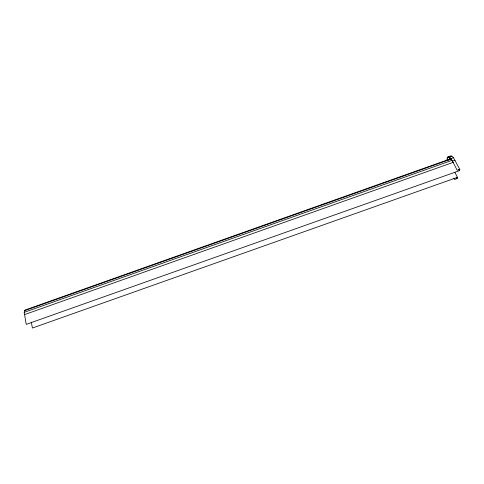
<?xml version="1.0" encoding="UTF-8"?>
<svg xmlns="http://www.w3.org/2000/svg" width="484" height="484" viewBox="0 0 484 484"><rect width="100%" height="100%" fill="white"/><g stroke="black" fill="none" stroke-linecap="round" stroke-linejoin="round"><path stroke-width="0.73" d="M451.427 158.516L25.253 309.972L24.496 310.71L24.2 312.349L26.215 324.365L459.425 170.664L459.8 169.382L453.454 157.705L451.808 156.132L450.495 155.957L447.954 156.858L447.18 158.087L447.034 160.506L448.922 159.835M449.551 159.611L449.709 157.185L447.18 158.087M453.913 178.185L454.567 179.461L457.09 178.566L457.453 177.344L454.875 172.34M447.954 156.858L449.255 157.04L451.808 156.132M449.255 157.04L450.888 158.619L453.454 157.705M24.496 310.71L451.669 158.909M24.2 312.349L452.141 160.301M450.888 158.619L452.479 161.172L455.051 160.258M24.418 314.661L453.381 162.285M459.8 169.382L457.211 170.301L452.479 161.172M457.453 177.344L32.41 328.043L31.303 322.169M458.765 169.394L459.425 170.664M449.709 157.185L450.568 158.843M456.436 177.289L457.09 178.566"/></g></svg>
